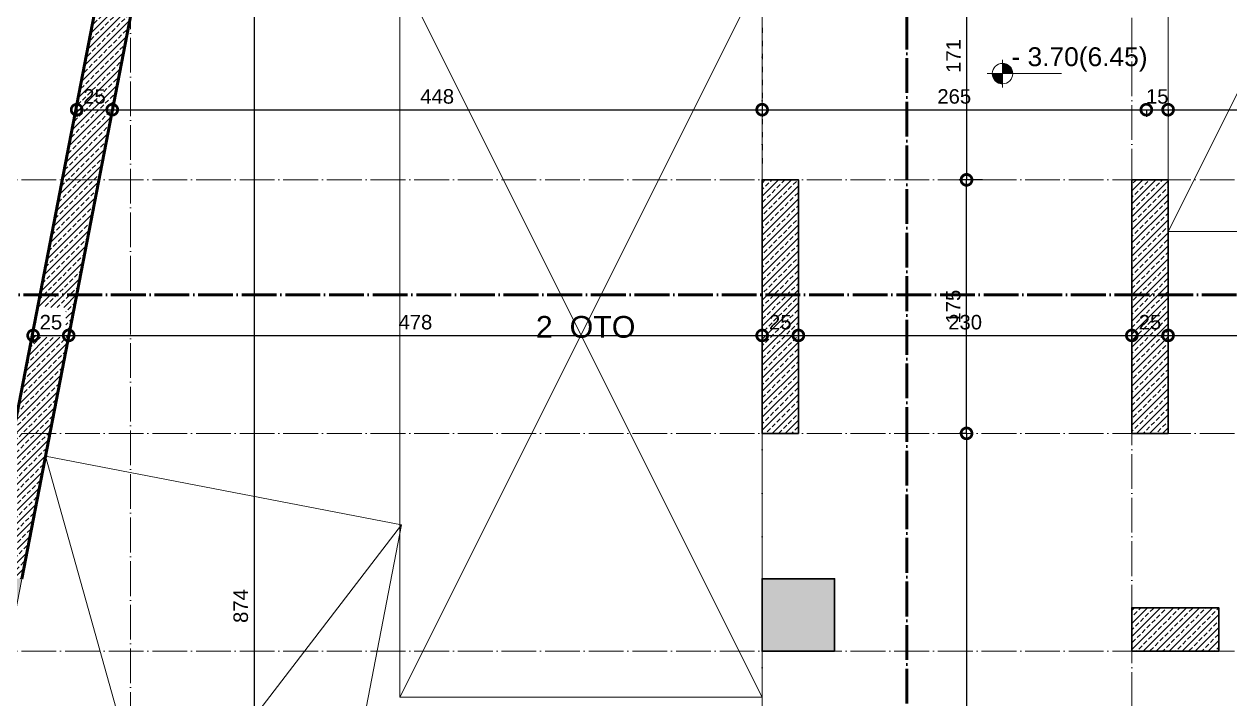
# Model space of a CAD drawing. Header units: millimetres. Extents: x 7519 to 33116, y -1769 to 3101.
# Drawn here: x 14225 to 15057, y 1787 to 2253 of the extents above; entities that cross this region are included whole.
import ezdxf

# ---------------------------------------------------------------- set-up
doc = ezdxf.new("R2010")
doc.units = ezdxf.units.MM
doc.linetypes.add('ACAD_ISO03W100', pattern=[30, 12, -18])
doc.linetypes.add('ACAD_ISO04W100', pattern=[30, 24, -3, 0, -3])
for name, color, linetype, lineweight in [('duvar', 145, 'Continuous', 53), ('iç ölçü x', 20, 'Continuous', 9), ('kesit', 50, 'Continuous', 50), ('kolon', 1, 'Continuous', 30), ('KOT_ŞABLON', 6, 'Continuous', 0), ('t tarama', 250, 'Continuous', 18), ('tarama', 157, 'Continuous', 15), ('çizgi', 234, 'Continuous', 9)]:
    doc.layers.add(name, color=color, linetype=linetype, lineweight=lineweight)
doc.layers.add('PENC3', color=24, linetype='Continuous')
doc.styles.add('ARIAL', font='arial.ttf', dxfattribs={"height": 10})
doc.styles.get("Standard").update_dxf_attribs({"font": 'arial.ttf'})
doc.dimstyles.new('KESİT', dxfattribs={"dimscale": 0, "dimtxt": 10, "dimasz": 15, "dimexe": 5, "dimexo": 5, "dimgap": 4, "dimtad": 1, "dimdec": 0, "dimdsep": 46, "dimtxsty": 'ARIAL', "dimblk": 'DOTSMALL', "dimcen": -2, "dimclrd": 256, "dimclre": 8, "dimclrt": 4, "dimadec": 0, "dimazin": 0, "dimtfac": 0.533333, "dimtdec": 0, "dimtix": 1, "dimtmove": 2, "dimatfit": 3, "dimldrblk": 'DOTSMALL', "dimfxl": 35, "dimfxlon": 1, "dimtolj": 1, "dimarcsym": 0})
pattern_1 = [(45, (-20204.8364, 0), (-4.4901281, 4.4901281), []), (45, (-20200.346, 0), (-4.4901281, 4.4901281), [3.175, -1.5875])]

# ---------------------------------------------------------------- blocks, each defined once
blk = doc.blocks.new('_DotSmall')
at = {"color": 0, "linetype": 'ByBlock', "const_width": 0.5}
blk.add_lwpolyline([(-0.0625, 0, 1), (0.0625, 0, 1)], format="xyb", close=True, dxfattribs=at)
blk = doc.blocks.new('*D175')
at = {"layer": 'Defpoints', "color": 0, "transparency": 16777216}
for p in [(14380.24, 2288.15), (14383.42, 1413.7), (14383.77, 1413.7)]:
    blk.add_point(p, dxfattribs=at)
at = {"layer": 'iç ölçü x', "color": 8, "lineweight": -2, "transparency": 16777216}
for p, q in [((14383.42, 2288.15), (14388.42, 2288.15)), ((14383.42, 1413.7), (14378.42, 1413.7))]:
    blk.add_line(p, q, dxfattribs=at)
at = {"layer": 'iç ölçü x', "lineweight": -2, "transparency": 16777216}
blk.add_line((14383.42, 2288.15), (14383.42, 1413.7), dxfattribs=at)
at = {"layer": 'iç ölçü x', "lineweight": -2, "transparency": 16777216, "xscale": 15, "yscale": 15, "zscale": 15}
for p, rotation in [((14383.42, 2288.15), 90), ((14383.42, 1413.7), 270)]:
    blk.add_blockref('_DotSmall', p, dxfattribs=dict(at, rotation=rotation))
at = {"layer": 'iç ölçü x', "color": 4, "transparency": 16777216, "insert": (14374.32, 1850.92), "char_height": 10, "attachment_point": 5, "rotation": 90, "style": 'ARIAL'}
blk.add_mtext('\\A1;874', dxfattribs=at)
blk = doc.blocks.new('*D180')
at = {"layer": 'Defpoints', "color": 0, "transparency": 16777216}
for p in [(14876.17, 2316.08), (14874.88, 2145.08), (14874.88, 2145.08)]:
    blk.add_point(p, dxfattribs=at)
at = {"layer": 'iç ölçü x', "color": 8, "lineweight": -2, "transparency": 16777216}
for p, q in [((14874.88, 2316.08), (14869.88, 2316.08)), ((14874.88, 2145.08), (14869.88, 2145.08))]:
    blk.add_line(p, q, dxfattribs=at)
at = {"layer": 'iç ölçü x', "lineweight": -2, "transparency": 16777216}
blk.add_line((14874.88, 2316.08), (14874.88, 2145.08), dxfattribs=at)
at = {"layer": 'iç ölçü x', "lineweight": -2, "transparency": 16777216, "xscale": 15, "yscale": 15, "zscale": 15}
for p, rotation in [((14874.88, 2316.08), 90), ((14874.88, 2145.08), 270)]:
    blk.add_blockref('_DotSmall', p, dxfattribs=dict(at, rotation=rotation))
at = {"layer": 'iç ölçü x', "color": 4, "transparency": 16777216, "insert": (14865.86, 2230.58), "char_height": 10, "attachment_point": 5, "rotation": 90, "style": 'ARIAL'}
blk.add_mtext('\\A1;171', dxfattribs=at)
blk = doc.blocks.new('*D181')
at = {"layer": 'Defpoints', "color": 0, "transparency": 16777216}
for p in [(14874.88, 1970.08), (14874.75, 1268.72), (14874.88, 1268.72)]:
    blk.add_point(p, dxfattribs=at)
at = {"layer": 'iç ölçü x', "color": 8, "lineweight": -2, "transparency": 16777216}
for p, q in [((14874.88, 1970.08), (14869.88, 1970.08)), ((14874.88, 1268.72), (14879.88, 1268.72))]:
    blk.add_line(p, q, dxfattribs=at)
at = {"layer": 'iç ölçü x', "lineweight": -2, "transparency": 16777216}
blk.add_line((14874.88, 1970.08), (14874.88, 1268.72), dxfattribs=at)
at = {"layer": 'iç ölçü x', "lineweight": -2, "transparency": 16777216, "xscale": 15, "yscale": 15, "zscale": 15}
for p, rotation in [((14874.88, 1970.08), 90), ((14874.88, 1268.72), 270)]:
    blk.add_blockref('_DotSmall', p, dxfattribs=dict(at, rotation=rotation))
at = {"layer": 'iç ölçü x', "color": 4, "transparency": 16777216, "insert": (14865.77, 1619.4), "char_height": 10, "attachment_point": 5, "rotation": 90, "style": 'ARIAL'}
blk.add_mtext('\\A1;701', dxfattribs=at)
blk = doc.blocks.new('*D191')
at = {"layer": 'Defpoints', "color": 0, "transparency": 16777216}
for p in [(14231.05, 2041.54), (14255.59, 2037.67), (14255.59, 2036.8)]:
    blk.add_point(p, dxfattribs=at)
at = {"layer": 'iç ölçü x', "color": 8, "lineweight": -2, "transparency": 16777216}
for p, q in [((14231.05, 2037.67), (14231.05, 2032.67)), ((14255.59, 2037.67), (14255.59, 2042.67))]:
    blk.add_line(p, q, dxfattribs=at)
at = {"layer": 'iç ölçü x', "lineweight": -2, "transparency": 16777216}
blk.add_line((14231.05, 2037.67), (14255.59, 2037.67), dxfattribs=at)
at = {"layer": 'iç ölçü x', "lineweight": -2, "transparency": 16777216, "xscale": 15, "yscale": 15, "zscale": 15, "rotation": 180}
blk.add_blockref('_DotSmall', (14231.05, 2037.67), dxfattribs=at)
at = {"layer": 'iç ölçü x', "lineweight": -2, "transparency": 16777216, "xscale": 15, "yscale": 15, "zscale": 15}
blk.add_blockref('_DotSmall', (14255.59, 2037.67), dxfattribs=at)
at = {"layer": 'iç ölçü x', "color": 4, "transparency": 16777216, "insert": (14243.32, 2046.77), "char_height": 10, "attachment_point": 5, "style": 'ARIAL'}
blk.add_mtext('\\A1;25', dxfattribs=at)
blk = doc.blocks.new('*D192')
at = {"layer": 'Defpoints', "color": 0, "transparency": 16777216}
for p in [(14733.9, 2037.67), (14255.59, 2036.8), (14733.9, 2037.13)]:
    blk.add_point(p, dxfattribs=at)
at = {"layer": 'iç ölçü x', "color": 8, "lineweight": -2, "transparency": 16777216}
for p, q in [((14255.59, 2037.67), (14255.59, 2042.67)), ((14733.9, 2037.67), (14733.9, 2042.67))]:
    blk.add_line(p, q, dxfattribs=at)
at = {"layer": 'iç ölçü x', "lineweight": -2, "transparency": 16777216}
blk.add_line((14255.59, 2037.67), (14733.9, 2037.67), dxfattribs=at)
at = {"layer": 'iç ölçü x', "lineweight": -2, "transparency": 16777216, "xscale": 15, "yscale": 15, "zscale": 15, "rotation": 180}
blk.add_blockref('_DotSmall', (14255.59, 2037.67), dxfattribs=at)
at = {"layer": 'iç ölçü x', "lineweight": -2, "transparency": 16777216, "xscale": 15, "yscale": 15, "zscale": 15}
blk.add_blockref('_DotSmall', (14733.9, 2037.67), dxfattribs=at)
at = {"layer": 'iç ölçü x', "color": 4, "transparency": 16777216, "insert": (14494.74, 2046.77), "char_height": 10, "attachment_point": 5, "style": 'ARIAL'}
blk.add_mtext('\\A1;478', dxfattribs=at)
blk = doc.blocks.new('*D206')
at = {"layer": 'Defpoints', "color": 0, "transparency": 16777216}
for p in [(14229.69, 2403.05), (14298.3, 2389.8), (14023.12, 964.84)]:
    blk.add_point(p, dxfattribs=at)
at = {"layer": 'iç ölçü x', "color": 8, "lineweight": -2, "transparency": 16777216}
for p, q in [((14264.05, 2396.42), (14224.78, 2404)), ((13988.87, 971.45), (13949.59, 979.04))]:
    blk.add_line(p, q, dxfattribs=at)
at = {"layer": 'iç ölçü x', "lineweight": -2, "transparency": 16777216}
blk.add_line((13954.5, 978.09), (14229.69, 2403.05), dxfattribs=at)
at = {"layer": 'iç ölçü x', "lineweight": -2, "transparency": 16777216, "xscale": 15, "yscale": 15, "zscale": 15}
for p, rotation in [((14229.69, 2403.05), 79.06970946098961), ((13954.5, 978.09), 259.0697094609896)]:
    blk.add_blockref('_DotSmall', p, dxfattribs=dict(at, rotation=rotation))
at = {"layer": 'iç ölçü x', "color": 4, "transparency": 16777216, "insert": (14083.16, 1692.3), "char_height": 10, "attachment_point": 5, "rotation": 79.06971, "style": 'ARIAL'}
blk.add_mtext('\\A1;1451', dxfattribs=at)
blk = doc.blocks.new('*D522')
at = {"layer": 'Defpoints', "color": 0, "transparency": 16777216}
for p in [(14261.09, 2197.1), (14285.62, 2193.47), (14285.62, 2192.27)]:
    blk.add_point(p, dxfattribs=at)
at = {"layer": 'iç ölçü x', "color": 8, "lineweight": -2, "transparency": 16777216}
for p, q in [((14285.62, 2193.47), (14285.62, 2198.47)), ((14261.09, 2193.47), (14261.09, 2188.47))]:
    blk.add_line(p, q, dxfattribs=at)
at = {"layer": 'iç ölçü x', "lineweight": -2, "transparency": 16777216}
blk.add_line((14261.09, 2193.47), (14285.62, 2193.47), dxfattribs=at)
at = {"layer": 'iç ölçü x', "lineweight": -2, "transparency": 16777216, "xscale": 15, "yscale": 15, "zscale": 15, "rotation": 180}
blk.add_blockref('_DotSmall', (14261.09, 2193.47), dxfattribs=at)
at = {"layer": 'iç ölçü x', "lineweight": -2, "transparency": 16777216, "xscale": 15, "yscale": 15, "zscale": 15}
blk.add_blockref('_DotSmall', (14285.62, 2193.47), dxfattribs=at)
at = {"layer": 'iç ölçü x', "color": 4, "transparency": 16777216, "insert": (14273.35, 2202.58), "char_height": 10, "attachment_point": 5, "style": 'ARIAL'}
blk.add_mtext('\\A1;25', dxfattribs=at)
blk = doc.blocks.new('*D523')
at = {"layer": 'Defpoints', "color": 0, "transparency": 16777216}
for p in [(14733.9, 2198.36), (14285.62, 2192.27), (14733.9, 2193.47)]:
    blk.add_point(p, dxfattribs=at)
at = {"layer": 'iç ölçü x', "color": 8, "lineweight": -2, "transparency": 16777216}
for p, q in [((14285.62, 2193.47), (14285.62, 2198.47)), ((14733.9, 2193.47), (14733.9, 2188.47))]:
    blk.add_line(p, q, dxfattribs=at)
at = {"layer": 'iç ölçü x', "lineweight": -2, "transparency": 16777216}
blk.add_line((14285.62, 2193.47), (14733.9, 2193.47), dxfattribs=at)
at = {"layer": 'iç ölçü x', "lineweight": -2, "transparency": 16777216, "xscale": 15, "yscale": 15, "zscale": 15, "rotation": 180}
blk.add_blockref('_DotSmall', (14285.62, 2193.47), dxfattribs=at)
at = {"layer": 'iç ölçü x', "lineweight": -2, "transparency": 16777216, "xscale": 15, "yscale": 15, "zscale": 15}
blk.add_blockref('_DotSmall', (14733.9, 2193.47), dxfattribs=at)
at = {"layer": 'iç ölçü x', "color": 4, "transparency": 16777216, "insert": (14509.76, 2202.58), "char_height": 10, "attachment_point": 5, "style": 'ARIAL'}
blk.add_mtext('\\A1;448', dxfattribs=at)
blk = doc.blocks.new('*D524')
at = {"layer": 'Defpoints', "color": 0, "transparency": 16777216}
for p in [(14733.9, 2198.36), (14998.9, 2198.36), (14998.9, 2193.47)]:
    blk.add_point(p, dxfattribs=at)
at = {"layer": 'iç ölçü x', "color": 8, "lineweight": -2, "transparency": 16777216}
for p, q in [((14733.9, 2193.47), (14733.9, 2188.47)), ((14998.9, 2193.47), (14998.9, 2188.47))]:
    blk.add_line(p, q, dxfattribs=at)
at = {"layer": 'iç ölçü x', "lineweight": -2, "transparency": 16777216}
blk.add_line((14733.9, 2193.47), (14998.9, 2193.47), dxfattribs=at)
at = {"layer": 'iç ölçü x', "lineweight": -2, "transparency": 16777216, "xscale": 15, "yscale": 15, "zscale": 15, "rotation": 180}
blk.add_blockref('_DotSmall', (14733.9, 2193.47), dxfattribs=at)
at = {"layer": 'iç ölçü x', "lineweight": -2, "transparency": 16777216, "xscale": 15, "yscale": 15, "zscale": 15}
blk.add_blockref('_DotSmall', (14998.9, 2193.47), dxfattribs=at)
at = {"layer": 'iç ölçü x', "color": 4, "transparency": 16777216, "insert": (14866.4, 2202.58), "char_height": 10, "attachment_point": 5, "style": 'ARIAL'}
blk.add_mtext('\\A1;265', dxfattribs=at)
blk = doc.blocks.new('*D525')
at = {"layer": 'Defpoints', "color": 0, "transparency": 16777216}
for p in [(14998.9, 2198.36), (15013.9, 2198.36), (15013.9, 2193.47)]:
    blk.add_point(p, dxfattribs=at)
at = {"layer": 'iç ölçü x', "color": 8, "lineweight": -2, "transparency": 16777216}
for p, q in [((14998.9, 2193.47), (14998.9, 2188.47)), ((15013.9, 2193.47), (15013.9, 2188.47))]:
    blk.add_line(p, q, dxfattribs=at)
at = {"layer": 'iç ölçü x', "lineweight": -2, "transparency": 16777216}
blk.add_line((14998.9, 2193.47), (15013.9, 2193.47), dxfattribs=at)
at = {"layer": 'iç ölçü x', "color": 4, "transparency": 16777216, "insert": (15006.4, 2202.58), "char_height": 10, "attachment_point": 5, "style": 'ARIAL'}
blk.add_mtext('\\A1;15', dxfattribs=at)
blk = doc.blocks.new('*D526')
at = {"layer": 'Defpoints', "color": 0, "transparency": 16777216}
for p in [(15013.9, 2198.36), (15509.67, 2198.36), (15509.67, 2193.47)]:
    blk.add_point(p, dxfattribs=at)
at = {"layer": 'iç ölçü x', "color": 8, "lineweight": -2, "transparency": 16777216}
for p, q in [((15013.9, 2193.47), (15013.9, 2188.47)), ((15509.67, 2193.47), (15509.67, 2188.47))]:
    blk.add_line(p, q, dxfattribs=at)
at = {"layer": 'iç ölçü x', "lineweight": -2, "transparency": 16777216}
blk.add_line((15013.9, 2193.47), (15509.67, 2193.47), dxfattribs=at)
at = {"layer": 'iç ölçü x', "lineweight": -2, "transparency": 16777216, "xscale": 15, "yscale": 15, "zscale": 15, "rotation": 180}
blk.add_blockref('_DotSmall', (15013.9, 2193.47), dxfattribs=at)
at = {"layer": 'iç ölçü x', "lineweight": -2, "transparency": 16777216, "xscale": 15, "yscale": 15, "zscale": 15}
blk.add_blockref('_DotSmall', (15509.67, 2193.47), dxfattribs=at)
at = {"layer": 'iç ölçü x', "color": 4, "transparency": 16777216, "insert": (15261.78, 2202.58), "char_height": 10, "attachment_point": 5, "style": 'ARIAL'}
blk.add_mtext('\\A1;496', dxfattribs=at)
blk = doc.blocks.new('A$C039E5E33')
at = {"layer": 'KOT_ŞABLON'}
h = blk.add_hatch(color=256, dxfattribs=at)
h.dxf.hatch_style = 1
h.paths.add_polyline_path([(-7.06, 0, 0.414214), (0, -7.06), (0, 0)])
h.paths.add_polyline_path([(0, 7.06), (0, 0), (7.06, 0, 0.414214)])
for p in [(0, 9.49), (0, -9.49)]:
    blk.add_line(p, (0, 0), dxfattribs=at)
blk.add_lwpolyline([(40.65, 0), (-10.66, 0)], dxfattribs=at)
blk.add_circle((0, 0), 7.06, dxfattribs=at)
blk = doc.blocks.new('A$C608A78B4')
at = {"layer": 'KOT_ŞABLON'}
h = blk.add_hatch(dxfattribs=at)
h.set_pattern_fill('JIS_LC_8', color=256, scale=0.025)
h.set_pattern_definition([(45, (-1970.74228, 532.69145), (-0.137885822, 0.137885822), []), (45, (-1970.73228, 532.69145), (-0.137885822, 0.137885822), [])])
h.paths.add_polyline_path([(7.06, 0, 0.414214), (0, 7.06), (0, 0)])
h.paths.add_polyline_path([(0, 0), (-7.06, 0, 0.414214), (0, -7.06)])
blk.add_line((0, 7.06), (0, -7.06), dxfattribs=at)
blk.add_lwpolyline([(7.06, 0), (-7.06, 0)], dxfattribs=at)
blk.add_circle((0, 0), 7.06, dxfattribs=at)
at = {"layer": 'iç ölçü x'}
blk.add_blockref('A$C039E5E33', (0, 0), dxfattribs=at)
blk = doc.blocks.new('A$C035B695E')
at = {"layer": 'tarama'}
for p, q in [((0, 0), (250, -500)), ((0, -500), (250, 0))]:
    blk.add_line(p, q, dxfattribs=at)
blk.add_lwpolyline([(0, -500), (250, -500), (250, 0), (0, 0)], close=True, dxfattribs=at)
blk = doc.blocks.new('*D694')
at = {"layer": 'Defpoints', "color": 0, "transparency": 16777216}
for p in [(14758.9, 2037.67), (14733.9, 2037.13), (14758.9, 2030.84)]:
    blk.add_point(p, dxfattribs=at)
at = {"layer": 'iç ölçü x', "color": 8, "lineweight": -2, "transparency": 16777216}
for p, q in [((14733.9, 2037.67), (14733.9, 2042.67)), ((14758.9, 2035.84), (14758.9, 2042.67))]:
    blk.add_line(p, q, dxfattribs=at)
at = {"layer": 'iç ölçü x', "lineweight": -2, "transparency": 16777216}
blk.add_line((14733.9, 2037.67), (14758.9, 2037.67), dxfattribs=at)
at = {"layer": 'iç ölçü x', "lineweight": -2, "transparency": 16777216, "xscale": 15, "yscale": 15, "zscale": 15, "rotation": 180}
blk.add_blockref('_DotSmall', (14733.9, 2037.67), dxfattribs=at)
at = {"layer": 'iç ölçü x', "lineweight": -2, "transparency": 16777216, "xscale": 15, "yscale": 15, "zscale": 15}
blk.add_blockref('_DotSmall', (14758.9, 2037.67), dxfattribs=at)
at = {"layer": 'iç ölçü x', "color": 4, "transparency": 16777216, "insert": (14746.4, 2046.77), "char_height": 10, "attachment_point": 5, "style": 'ARIAL'}
blk.add_mtext('\\A1;25', dxfattribs=at)
blk = doc.blocks.new('*D695')
at = {"layer": 'Defpoints', "color": 0, "transparency": 16777216}
for p in [(14988.9, 2037.67), (14758.9, 2030.84), (14988.9, 2030.84)]:
    blk.add_point(p, dxfattribs=at)
at = {"layer": 'iç ölçü x', "color": 8, "lineweight": -2, "transparency": 16777216}
for p, q in [((14758.9, 2035.84), (14758.9, 2042.67)), ((14988.9, 2035.84), (14988.9, 2042.67))]:
    blk.add_line(p, q, dxfattribs=at)
at = {"layer": 'iç ölçü x', "lineweight": -2, "transparency": 16777216}
blk.add_line((14758.9, 2037.67), (14988.9, 2037.67), dxfattribs=at)
at = {"layer": 'iç ölçü x', "lineweight": -2, "transparency": 16777216, "xscale": 15, "yscale": 15, "zscale": 15, "rotation": 180}
blk.add_blockref('_DotSmall', (14758.9, 2037.67), dxfattribs=at)
at = {"layer": 'iç ölçü x', "lineweight": -2, "transparency": 16777216, "xscale": 15, "yscale": 15, "zscale": 15}
blk.add_blockref('_DotSmall', (14988.9, 2037.67), dxfattribs=at)
at = {"layer": 'iç ölçü x', "color": 4, "transparency": 16777216, "insert": (14873.9, 2046.77), "char_height": 10, "attachment_point": 5, "style": 'ARIAL'}
blk.add_mtext('\\A1;230', dxfattribs=at)
blk = doc.blocks.new('*D696')
at = {"layer": 'Defpoints', "color": 0, "transparency": 16777216}
for p in [(15013.9, 2037.67), (14988.9, 2030.84), (15013.9, 2030.84)]:
    blk.add_point(p, dxfattribs=at)
at = {"layer": 'iç ölçü x', "color": 8, "lineweight": -2, "transparency": 16777216}
for p, q in [((14988.9, 2035.84), (14988.9, 2042.67)), ((15013.9, 2035.84), (15013.9, 2042.67))]:
    blk.add_line(p, q, dxfattribs=at)
at = {"layer": 'iç ölçü x', "lineweight": -2, "transparency": 16777216}
blk.add_line((14988.9, 2037.67), (15013.9, 2037.67), dxfattribs=at)
at = {"layer": 'iç ölçü x', "lineweight": -2, "transparency": 16777216, "xscale": 15, "yscale": 15, "zscale": 15, "rotation": 180}
blk.add_blockref('_DotSmall', (14988.9, 2037.67), dxfattribs=at)
at = {"layer": 'iç ölçü x', "lineweight": -2, "transparency": 16777216, "xscale": 15, "yscale": 15, "zscale": 15}
blk.add_blockref('_DotSmall', (15013.9, 2037.67), dxfattribs=at)
at = {"layer": 'iç ölçü x', "color": 4, "transparency": 16777216, "insert": (15001.4, 2046.77), "char_height": 10, "attachment_point": 5, "style": 'ARIAL'}
blk.add_mtext('\\A1;25', dxfattribs=at)
blk = doc.blocks.new('*D697')
at = {"layer": 'Defpoints', "color": 0, "transparency": 16777216}
for p in [(15509.67, 2037.67), (15509.67, 2037.67), (15013.9, 2030.84)]:
    blk.add_point(p, dxfattribs=at)
at = {"layer": 'iç ölçü x', "color": 8, "lineweight": -2, "transparency": 16777216}
for p, q in [((15013.9, 2035.84), (15013.9, 2042.67)), ((15509.67, 2037.67), (15509.67, 2032.67))]:
    blk.add_line(p, q, dxfattribs=at)
at = {"layer": 'iç ölçü x', "lineweight": -2, "transparency": 16777216}
blk.add_line((15013.9, 2037.67), (15509.67, 2037.67), dxfattribs=at)
at = {"layer": 'iç ölçü x', "lineweight": -2, "transparency": 16777216, "xscale": 15, "yscale": 15, "zscale": 15, "rotation": 180}
blk.add_blockref('_DotSmall', (15013.9, 2037.67), dxfattribs=at)
at = {"layer": 'iç ölçü x', "lineweight": -2, "transparency": 16777216, "xscale": 15, "yscale": 15, "zscale": 15}
blk.add_blockref('_DotSmall', (15509.67, 2037.67), dxfattribs=at)
at = {"layer": 'iç ölçü x', "color": 4, "transparency": 16777216, "insert": (15261.78, 2046.77), "char_height": 10, "attachment_point": 5, "style": 'ARIAL'}
blk.add_mtext('\\A1;496', dxfattribs=at)
blk = doc.blocks.new('*D698')
at = {"layer": 'Defpoints', "color": 0, "transparency": 16777216}
for p in [(14874.88, 2145.03), (14890.9, 2145.03), (14874.88, 1970.08)]:
    blk.add_point(p, dxfattribs=at)
at = {"layer": 'iç ölçü x', "color": 8, "lineweight": -2, "transparency": 16777216}
for p, q in [((14885.9, 2145.03), (14869.88, 2145.03)), ((14874.88, 1970.08), (14869.88, 1970.08))]:
    blk.add_line(p, q, dxfattribs=at)
at = {"layer": 'iç ölçü x', "lineweight": -2, "transparency": 16777216}
blk.add_line((14874.88, 1970.08), (14874.88, 2145.03), dxfattribs=at)
at = {"layer": 'iç ölçü x', "lineweight": -2, "transparency": 16777216, "xscale": 15, "yscale": 15, "zscale": 15}
for p, rotation in [((14874.88, 2145.03), 90), ((14874.88, 1970.08), 270)]:
    blk.add_blockref('_DotSmall', p, dxfattribs=dict(at, rotation=rotation))
at = {"layer": 'iç ölçü x', "color": 4, "transparency": 16777216, "insert": (14865.77, 2057.56), "char_height": 10, "attachment_point": 5, "rotation": 90, "style": 'ARIAL'}
blk.add_mtext('\\A1;175', dxfattribs=at)

msp = doc.modelspace()

# ---------------------------------------------------------------- hatches: boundary and pattern name
at = {"layer": 't tarama'}
h = msp.add_hatch(dxfattribs=at)
h.set_pattern_fill('ANSI33', color=256)
h.paths.add_polyline_path([(14319.902, 2369.805), (14292.665, 2360.617), (14197.861, 1869.703), (14223.323, 1869.703)])
h.paths.add_polyline_path([(14233.125, 2036.396), (14253.664, 2036.396), (14253.664, 2057.003), (14233.125, 2057.003)], flags=16)
h = msp.add_hatch(dxfattribs=at)
h.set_pattern_fill('ANSI33', color=256)
h.set_pattern_definition(pattern_1)
h.paths.add_polyline_path([(14758.897, 2065.786), (14733.897, 2065.786), (14733.897, 1970.083), (14758.897, 1970.083)])
h.paths.add_polyline_path([(14758.897, 2145.028), (14733.897, 2145.028), (14733.897, 2065.786), (14758.897, 2065.786)])
h = msp.add_hatch(dxfattribs=at)
h.set_pattern_fill('ANSI33', color=256)
h.set_pattern_definition(pattern_1)
h.paths.add_polyline_path([(15013.897, 2145.028), (14988.897, 2145.028), (14988.897, 2065.786), (15013.897, 2065.786)])
h.paths.add_polyline_path([(15013.897, 2065.786), (14988.897, 2065.786), (14988.897, 1970.083), (15013.897, 1970.083)])
h.paths.add_polyline_path([(14991.203, 2036.396), (15011.742, 2036.396), (15011.742, 2057.003), (14991.203, 2057.003)], flags=24)
h = msp.add_hatch(dxfattribs=at)
h.set_pattern_fill('ANSI33', color=256)
h.set_pattern_definition(pattern_1)
h.paths.add_polyline_path([(14223.323, 1869.703), (14197.861, 1869.703), (14188.205, 1819.703), (14213.667, 1819.703)])
h.paths.add_polyline_path([(14783.897, 1869.703), (14733.897, 1869.703), (14733.897, 1819.703), (14783.897, 1819.703)])
at = {"layer": 'tarama'}
h = msp.add_hatch(dxfattribs=at)
h.set_pattern_fill('ANSI33', color=256)
h.set_pattern_definition([(45, (-21825.385, 433.8094), (-4.4901281, 4.4901281), []), (45, (-21820.8946, 433.8094), (-4.4901281, 4.4901281), [3.175, -1.5875])])
h.paths.add_polyline_path([(15048.874, 1849.703), (14988.874, 1849.703), (14988.874, 1819.703), (15048.874, 1819.703)])

# ---------------------------------------------------------------- linework, layer by layer
for p, q in [((14298.116, 2388.84), (14197.861, 1869.703)), ((14988.897, 1970.028), (14988.897, 2145.028))]:
    msp.add_line(p, q)
at = {"layer": 'duvar'}
for p, q in [((14223.323, 1869.703), (14319.902, 2369.805)), ((14197.861, 1869.703), (14292.665, 2360.617))]:
    msp.add_line(p, q, dxfattribs=at)
at = {"layer": 'iç ölçü x'}
msp.add_lwpolyline([(14298.302, 2389.803), (15629.176, 2832.88), (15629.176, 2288.145), (15529.668, 2288.145), (15529.668, 1771.426), (15464.991, 1434.154), (14023.116, 964.84)], close=True, dxfattribs=at)
at = {"layer": 'kesit', "linetype": 'ACAD_ISO04W100'}
for p, q in [((14833.647, 1151.51), (14833.647, 2709.133)), ((14104.097, 2065.786), (15663.767, 2065.786))]:
    msp.add_line(p, q, dxfattribs=at)
at = {"layer": 'kolon'}
for points in [[(14733.897, 1970.083), (14733.897, 2145.078), (14758.897, 2145.078), (14758.897, 1970.083)], [(15013.897, 1970.028), (15013.897, 2145.028), (14988.897, 2145.028), (14988.897, 1970.028)], [(14783.897, 1819.703), (14733.897, 1819.703), (14733.897, 1869.703), (14783.897, 1869.703)], [(14988.874, 1819.703), (15048.874, 1819.703), (15048.874, 1849.703), (14988.874, 1849.703)]]:
    msp.add_lwpolyline(points, close=True, dxfattribs=at)
at = {"layer": 'PENC3', "linetype": 'ACAD_ISO03W100', "ltscale": 0.3}
msp.add_line((14733.897, 2250.038), (14733.897, 2155.033), dxfattribs=at)
at = {"layer": 'çizgi', "linetype": 'ACAD_ISO04W100'}
for p, q in [((14298.116, 2995.544), (14298.116, 758.25)), ((14733.897, 757.909), (14733.897, 2996.788)), ((14988.874, 757.909), (14988.874, 2996.788)), ((13831.73, 2145.028), (15906.526, 2145.028)), ((13831.73, 1970.083), (15906.526, 1970.083)), ((13831.73, 1819.703), (15906.526, 1819.703))]:
    msp.add_line(p, q, dxfattribs=at)

# ---------------------------------------------------------------- block references
at = {"layer": 'iç ölçü x'}
msp.add_blockref('A$C608A78B4', (14899.701, 2218.389), dxfattribs=at)
at = {"layer": 'tarama', "xscale": 0.99, "yscale": 0.99, "zscale": 0.99}
msp.add_blockref('A$C035B695E', (15013.897, 2604.482), dxfattribs=at)
at = {"layer": 'tarama'}
msp.add_blockref('A$C035B695E', (14483.897, 2288.145), dxfattribs=at)
at = {"layer": 'tarama', "rotation": 349.0697094609817}
msp.add_blockref('A$C035B695E', (14239.678, 1954.393), dxfattribs=at)

# ---------------------------------------------------------------- texts
msp.add_text('2  OTO', height=15).set_placement((14577.799, 2036.102))
at = {"layer": 'iç ölçü x'}
msp.add_text('- 3.70(6.45)', height=13, dxfattribs=at).set_placement((14905.856, 2223.545))

# ---------------------------------------------------------------- dimensions: what is measured, and where the dimension line sits
dim = msp.add_aligned_dim(p1=(14023.116, 964.84), p2=(14298.302, 2389.803), distance=69.88, dimstyle='KESİT', override={"dimscale": 1}, dxfattribs=at)
dim.commit()
dim.dimension.update_dxf_attribs({"geometry": '*D206', "text_midpoint": (14083.156, 1692.298)})
for base, p1, p2, picture, middle in [((14874.878, 2145.078), (14876.171, 2316.083), (14874.878, 2145.078), '*D180', (14865.857, 2230.58)), ((14383.422, 1413.703), (14380.237, 2288.145), (14383.768, 1413.703), '*D175', (14374.317, 1850.924)), ((14874.878, 2145.028), (14874.878, 1970.083), (14890.903, 2145.028), '*D698', (14865.772, 2057.555)), ((14874.878, 1268.719), (14874.878, 1970.083), (14874.749, 1268.719), '*D181', (14865.772, 1619.401))]:
    dim = msp.add_linear_dim(base=base, p1=p1, p2=p2, angle=90, dimstyle='KESİT', override={"dimscale": 1}, dxfattribs=at)
    dim.commit()
    dim.dimension.update_dxf_attribs({"geometry": picture, "text_midpoint": middle})
for base, p1, p2, picture, middle in [((14285.617, 2193.472), (14261.087, 2197.099), (14285.617, 2192.271), '*D522', (14273.352, 2202.578)), ((14733.897, 2193.472), (14285.617, 2192.271), (14733.897, 2198.361), '*D523', (14509.757, 2202.578)), ((14998.897, 2193.472), (14733.897, 2198.361), (14998.897, 2198.361), '*D524', (14866.397, 2202.578)), ((15013.897, 2193.472), (14998.897, 2198.361), (15013.897, 2198.361), '*D525', (15006.397, 2202.578)), ((15509.668, 2193.472), (15013.897, 2198.361), (15509.668, 2198.361), '*D526', (15261.783, 2202.578)), ((14255.593, 2037.666), (14231.046, 2041.541), (14255.593, 2036.8), '*D191', (14243.319, 2046.772)), ((14733.897, 2037.666), (14255.593, 2036.8), (14733.897, 2037.13), '*D192', (14494.745, 2046.772)), ((14758.897, 2037.666), (14733.897, 2037.13), (14758.897, 2030.839), '*D694', (14746.397, 2046.772)), ((14988.897, 2037.666), (14758.897, 2030.839), (14988.897, 2030.839), '*D695', (14873.897, 2046.775)), ((15013.897, 2037.666), (14988.897, 2030.839), (15013.897, 2030.839), '*D696', (15001.397, 2046.772)), ((15509.668, 2037.666), (15013.897, 2030.839), (15509.668, 2037.666), '*D697', (15261.783, 2046.772))]:
    dim = msp.add_linear_dim(base=base, p1=p1, p2=p2, dimstyle='KESİT', override={"dimscale": 1}, dxfattribs=at)
    dim.commit()
    dim.dimension.update_dxf_attribs({"geometry": picture, "text_midpoint": middle})

doc.saveas('drawing.dxf')
